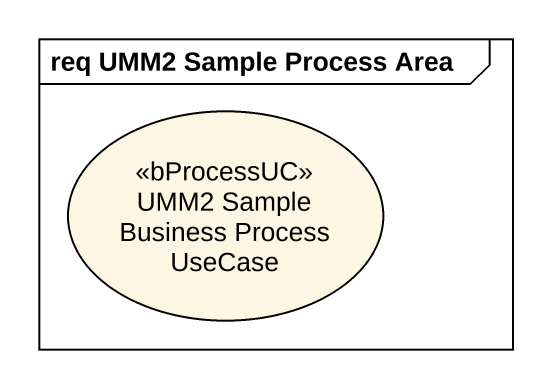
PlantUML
@startuml
mainframe req UMM2 Sample Process Area
usecase "UMM2 Sample Business Process UseCase" as UMM2_Sample_Business <<bProcessUC>>
@enduml
